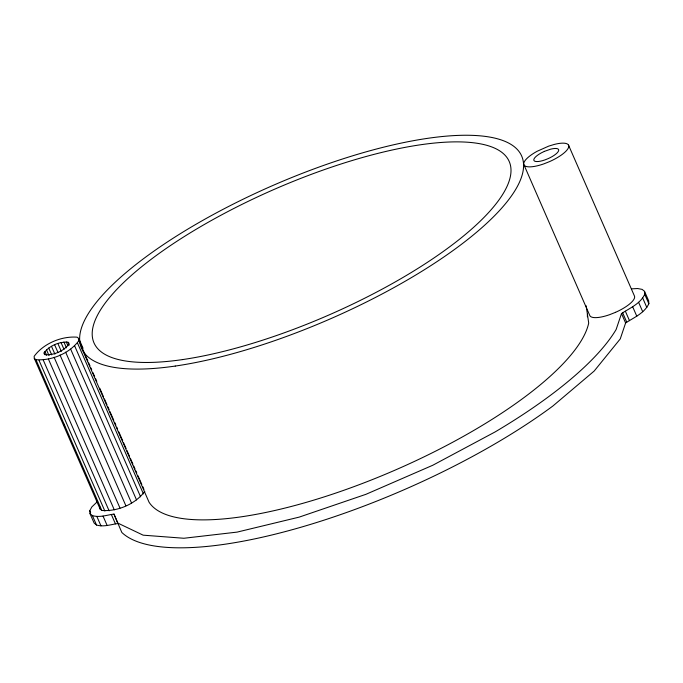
<?xml version="1.0" encoding="UTF-8"?>
<svg xmlns="http://www.w3.org/2000/svg" width="683" height="683" viewBox="0 0 683 683"><rect width="100%" height="100%" fill="white"/><g stroke="black" fill="none" stroke-linecap="round" stroke-linejoin="round"><path stroke-width="1.02" d="M631.485 288.858L637.674 288.533L642.131 289.387L644.539 291.359L644.735 294.313C640.27 303.867 629.769 308.076 621.496 313.565L616.143 329.479A279.142 84.402 -23.6 0 1 495.124 431.921L432.766 465.26L365.943 494.313L299.205 517.116L237.112 532.108L183.889 538.264L143.157 535.173L117.707 523.033L113.984 514.077C106.838 515.016 99.616 517.799 92.41 515.605L90.002 513.633L89.806 510.688L91.829 506.948L97.626 501.407M644.539 291.359L648.654 300.785L648.85 303.73C644.385 313.292 633.892 317.501 625.611 322.982L620.258 338.905L594.167 371.057L552.889 406.001A279.142 84.402 -23.6 0 1 121.822 532.458L113.984 514.077M587.406 314.223L587.389 316.792M44.147 352.795C49.313 345.718 59.259 341.543 67.941 342.209L68.863 342.96L68.932 344.078C63.775 351.156 53.82 355.339 45.138 354.665L44.224 353.922L44.147 352.795L45.001 354.75M34.287 358.344L35.943 359.693C51.635 360.906 69.606 353.35 78.938 340.561L78.801 338.529L77.145 337.18C61.453 335.976 43.481 343.523 34.15 356.313L34.287 358.344L100.153 509.117L101.81 510.474C117.502 511.678 135.482 504.122 144.805 491.333M615.579 312.31L609.706 314.65A24.366 7.368 -23.6 0 1 589.873 315.691L523.998 164.919A24.366 7.368 -23.6 0 1 537.154 151.267L548.68 146.136L554.391 144.403A24.366 7.368 -23.6 0 1 568.649 147.127A24.366 7.368 -23.6 0 1 549.713 161.538L543.83 163.877A24.366 7.368 -23.6 0 1 523.998 164.919M118.108 523.502C110.953 524.442 103.731 527.225 96.534 525.031L94.126 523.058L90.002 513.633M644.735 294.313L648.85 303.73M642.712 298.044L646.827 307.47M638.596 302.304L642.72 311.73M568.512 145.103L634.387 295.876A24.366 7.368 -23.6 0 1 615.579 312.31M632.689 306.804L636.804 316.229M625.372 311.235L629.495 320.651M622.58 312.609L626.695 322.034M621.496 313.565L625.611 322.982M78.801 338.529L83.053 348.262M78.938 340.561L87.859 360.983M88.713 362.929L89.985 365.849M90.83 367.796L91.684 369.742M92.956 372.662L94.655 376.555M95.509 378.493L96.781 381.413M99.761 388.226L103.585 396.977M104.431 398.923L106.983 404.763M107.837 406.709L109.109 409.621M109.954 411.567L113.779 420.327M114.633 422.273L115.905 425.185M116.759 427.131L117.604 429.078M118.885 431.998L122.709 440.748M123.555 442.695L126.107 448.535M126.961 450.481L129.505 456.312M130.359 458.259L132.903 464.099M133.757 466.045L135.029 468.965M135.883 470.903L136.728 472.849M138.009 475.769L141.833 484.529M142.679 486.467L143.959 489.387M83.189 351.438L149.056 502.21A240.16 72.62 -23.6 0 0 378.339 477.178A240.16 72.62 -23.6 0 0 588.703 323.059L586.176 305.788M77.546 343.122L143.413 493.894M74.72 346.05L140.596 496.823M67.941 342.209L69.222 345.137M70.665 349.141L136.532 499.913M66.251 341.884L67.959 345.794M63.903 342.004L66.464 347.869M65.645 352.18L131.512 502.953M61.043 342.567L64.031 349.406M57.884 343.532L61.299 351.344M60.002 354.964L125.868 505.744M54.631 344.821L58.046 352.641M51.507 346.366L54.922 354.178M54.119 357.311L119.995 508.084M48.724 348.048L51.712 354.887M46.478 349.756L49.039 355.621M48.408 359.045L114.274 509.817M44.916 351.378L46.623 355.288M111.312 514.436L115.427 523.852M43.251 360.061L109.118 510.833M38.999 360.283L104.866 511.055M35.943 359.693L101.81 510.474M63.476 423.434L64.748 426.354M103.056 516.135L107.171 525.56M96.866 516.459L100.982 525.884M92.41 515.605L96.534 525.031M89.806 510.688L90.634 512.566M100.025 507.093L100.153 509.117M544.342 151.395L541.218 152.941A13.489 4.081 -23.6 0 0 533.935 160.488A13.489 4.081 -23.6 0 0 544.914 159.916L548.167 158.618A13.489 4.081 -23.6 0 0 558.651 150.644A13.489 4.081 -23.6 0 0 550.754 149.142L544.342 151.395M175.241 366.062A240.16 72.62 -23.6 0 0 522.837 172.287A240.16 72.62 -23.6 0 0 206.701 218.176A240.16 72.62 -23.6 0 0 175.241 366.062M182.404 359.608A226.56 68.505 -23.6 0 0 510.303 176.812A226.56 68.505 -23.6 0 0 212.072 220.097A226.56 68.505 -23.6 0 0 182.404 359.608"/></g></svg>
